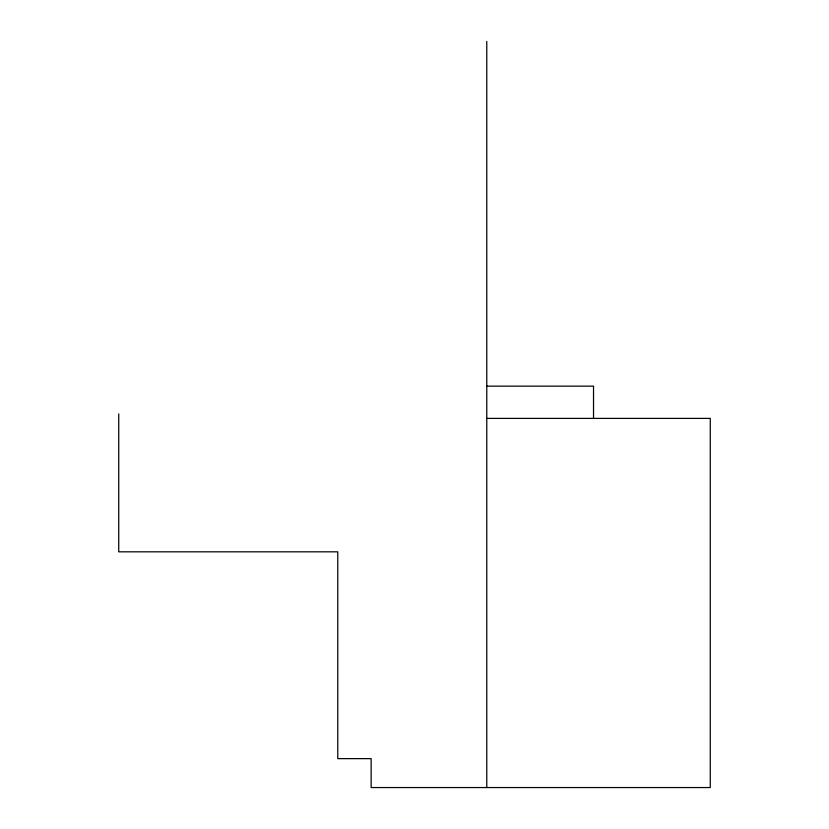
<?xml version="1.0" encoding="UTF-8"?>
<svg xmlns="http://www.w3.org/2000/svg" width="829" height="829" viewBox="0 0 829 829"><rect width="100%" height="100%" fill="white"/><g stroke="black" fill="none" stroke-linecap="round" stroke-linejoin="round"><path stroke-width="1.24" d="M486.778 386.148L593.523 386.148L593.523 418.396M486.778 418.396L710.266 418.396L710.266 787.55L371.133 787.55L371.133 758.639L337.776 758.639L337.776 551.824L118.734 551.824L118.734 413.94M486.778 41.45L486.778 787.55"/></g></svg>
